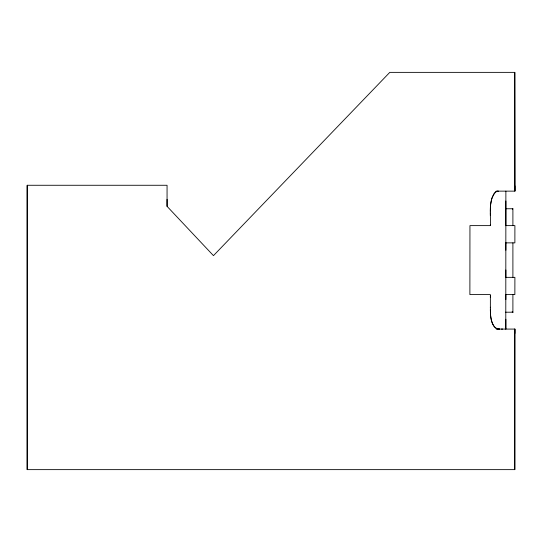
<?xml version="1.0" encoding="UTF-8"?>
<svg xmlns="http://www.w3.org/2000/svg" width="542" height="542" viewBox="0 0 542 542"><rect width="100%" height="100%" fill="white"/><g stroke="black" fill="none" stroke-linecap="round" stroke-linejoin="round"><path stroke-width="0.81" d="M496.255 191.136L514.9 191.136L514.88 72.364L389.793 72.364L213.467 255.648L167.058 206.339L167.058 199.314M490.368 211.068L490.49 205.398L491.533 199.585M490.368 295.851L490.368 311M490.368 297.111L490.368 294.591L469.887 294.591L469.948 225.621L490.368 225.621L490.368 224.354M505.869 299.523L505.869 294.591M505.869 250.255L505.869 242.863M505.781 329.075L505.876 191.136M514.717 469.636L514.758 329.075M27.1 185.872L27.1 469.636L514.88 469.636L514.9 329.075L498.586 329.075C491.303 327.673 490.693 317.741 490.368 311.63M514.88 333.432L514.9 329.075M498.403 191.136L496.059 191.773L494.209 193.65L492.549 196.665A17.608 7.141 -89 0 0 491.499 199.531M494.209 193.65C488.24 203.121 491.038 215.086 490.368 225.621M512.353 208.907L512.901 208.751L512.901 225.621M27.1 185.269L167.058 185.269L167.058 206.339M505.374 208.751L512.901 208.751A51.382 6.423 -77.7 0 0 512.366 208.853M505.374 225.621L514.9 225.621L514.88 242.863L505.374 242.863M505.354 277.348L514.9 277.348L514.866 294.591L505.354 294.591M505.374 312.206L512.901 312.206L512.901 294.591M496.208 329.075L499.704 329.075M501.411 329.075L502.624 329.075M499.04 329.075L499.487 329.075M498.816 329.075L497.902 329.069A19.526 7.134 84.7 0 1 496.967 328.886A20.081 7.358 85.2 0 1 496.018 328.377L494.182 326.521L492.529 323.493M512.353 312.05L512.901 312.206M514.88 185.872L514.9 191.136L514.717 72.364M505.869 225.621L505.869 200.98M505.869 269.963L505.869 277.348M505.869 319.231L505.876 329.075M490.368 309.733L490.483 314.767A16.91 7.202 89.8 0 0 490.815 317.172A16.192 6.775 89.6 0 0 491.262 319.462A17.263 7.032 89.1 0 0 491.845 321.562A18.049 7.229 88.8 0 0 492.549 323.445M512.901 242.863L512.901 277.348M490.368 212.972L490.368 215.499M490.368 307.212L490.368 307.842M27.269 185.269L27.269 469.636M494.189 193.535A19.648 7.331 -86.6 0 1 496.052 191.705M496.052 191.665A19.986 7.337 -85.5 0 1 497.942 191.13M512.888 312.138A51.558 6.436 77.6 0 1 512.163 311.738"/></g></svg>
